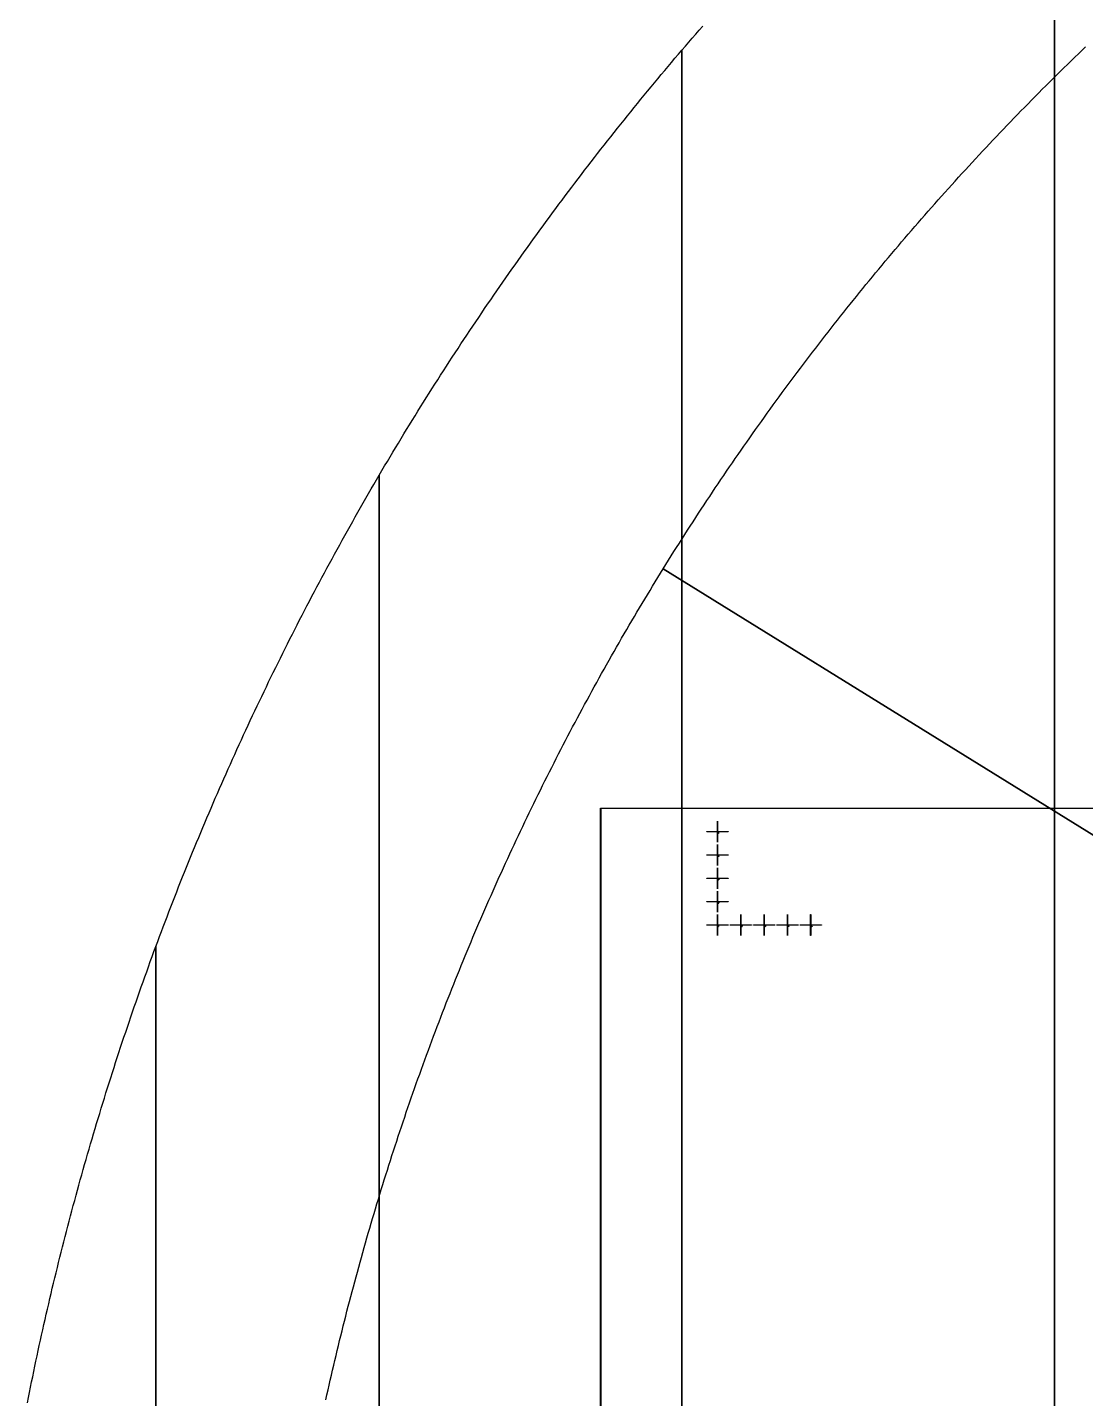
# Model space of a CAD drawing. Extents: x -25400 to 25400, y -24113 to 25400.
# Drawn here: x -24922 to -15848, y 4942 to 16697 of the extents above; entities that cross this region are included whole.
import ezdxf

# ---------------------------------------------------------------- set-up
doc = ezdxf.new("R2010")
doc.units = 0
for name, color, linetype in [('L0D0', 1, 'CONTINUOUS'), ('L1D0', 2, 'CONTINUOUS'), ('L3D0', 3, 'CONTINUOUS')]:
    doc.layers.add(name, color=color, linetype=linetype)

msp = doc.modelspace()

# ---------------------------------------------------------------- linework, layer by layer
at = {"layer": 'L0D0'}
for points in [[(-16115.797, 19632.653), (-16115.797, -19632.653)], [(-16115.797, -19632.653), (-16115.797, 19632.653)], [(-19309.859, -16501.193), (-19309.859, 16501.193), (-19280.137, 16535.91), (-19250.352, 16570.574), (-19220.506, 16605.185), (-19190.597, 16639.742), (-19160.625, 16674.245), (-19130.592, 16708.693)], [(-21905.071, -12857.988), (-21905.071, 12857.988), (-21881.901, 12897.381), (-21858.659, 12936.732), (-21835.346, 12976.042), (-21811.963, 13015.309), (-21788.509, 13054.534), (-21764.985, 13093.718), (-21741.39, 13132.858), (-21717.725, 13171.956), (-21693.989, 13211.012), (-21670.183, 13250.025), (-21646.307, 13288.995), (-21622.361, 13327.922), (-21598.345, 13366.805), (-21574.259, 13405.646), (-21550.104, 13444.443), (-21525.878, 13483.196), (-21501.583, 13521.906), (-21477.218, 13560.572), (-21452.783, 13599.194), (-21428.28, 13637.772), (-21403.706, 13676.306), (-21379.064, 13714.796), (-21354.352, 13753.241), (-21329.571, 13791.642), (-21304.721, 13829.998), (-21279.802, 13868.31), (-21254.815, 13906.576), (-21229.758, 13944.798), (-21204.633, 13982.974), (-21179.439, 14021.105), (-21154.176, 14059.191), (-21128.845, 14097.231), (-21103.445, 14135.225), (-21077.978, 14173.174), (-21052.442, 14211.077), (-21026.838, 14248.933), (-21001.165, 14286.744), (-20975.425, 14324.509), (-20949.617, 14362.227), (-20923.741, 14399.898), (-20897.797, 14437.523), (-20871.786, 14475.101), (-20845.707, 14512.633), (-20819.56, 14550.117), (-20793.347, 14587.554), (-20767.065, 14624.944), (-20740.717, 14662.287), (-20714.302, 14699.582), (-20687.819, 14736.83), (-20661.269, 14774.03), (-20634.653, 14811.182), (-20607.97, 14848.286), (-20581.22, 14885.342), (-20554.403, 14922.35), (-20527.52, 14959.309), (-20500.57, 14996.22), (-20473.554, 15033.083), (-20446.472, 15069.897), (-20419.323, 15106.662), (-20392.109, 15143.378), (-20364.828, 15180.045), (-20337.482, 15216.663), (-20310.069, 15253.232), (-20282.591, 15289.751), (-20255.047, 15326.221), (-20227.438, 15362.641), (-20199.763, 15399.012), (-20172.023, 15435.333), (-20144.217, 15471.603), (-20116.347, 15507.824), (-20088.411, 15543.994), (-20060.41, 15580.114), (-20032.344, 15616.184), (-20004.213, 15652.203), (-19976.018, 15688.171), (-19947.757, 15724.089), (-19919.433, 15759.956), (-19891.043, 15795.771), (-19862.59, 15831.536), (-19834.072, 15867.249), (-19805.49, 15902.911), (-19776.843, 15938.522), (-19748.133, 15974.08), (-19719.359, 16009.587), (-19690.521, 16045.043), (-19661.619, 16080.446), (-19632.653, 16115.797), (-19603.624, 16151.096), (-19574.532, 16186.343), (-19545.376, 16221.538), (-19516.157, 16256.68), (-19486.874, 16291.769), (-19457.529, 16326.805), (-19428.12, 16361.789), (-19398.649, 16396.72), (-19369.115, 16431.597), (-19339.518, 16466.422), (-19309.859, 16501.193), (-19309.859, -16501.193)], [(0, 0), (-19469.972, 12055.297), (-19447.088, 12092.178), (-19424.134, 12129.016), (-19401.11, 12165.81), (-19378.016, 12202.561), (-19354.853, 12239.267), (-19331.62, 12275.93), (-19308.318, 12312.549), (-19284.946, 12349.123), (-19261.505, 12385.653), (-19237.995, 12422.139), (-19214.416, 12458.58), (-19190.768, 12494.976), (-19167.051, 12531.328), (-19143.265, 12567.634), (-19119.41, 12603.895), (-19095.486, 12640.111), (-19071.494, 12676.281), (-19047.434, 12712.406), (-19023.304, 12748.486), (-18999.107, 12784.519), (-18974.841, 12820.507), (-18950.508, 12856.448), (-18926.106, 12892.344), (-18901.636, 12928.192), (-18877.098, 12963.995), (-18852.493, 12999.751), (-18827.819, 13035.46), (-18803.078, 13071.123), (-18778.27, 13106.738), (-18753.394, 13142.307), (-18728.45, 13177.828), (-18703.44, 13213.302), (-18678.362, 13248.728), (-18653.217, 13284.107), (-18628.005, 13319.438), (-18602.726, 13354.721), (-18577.381, 13389.956), (-18551.968, 13425.143), (-18526.489, 13460.282), (-18500.944, 13495.373), (-18475.331, 13530.415), (-18449.653, 13565.408), (-18423.908, 13600.353), (-18398.097, 13635.249), (-18372.22, 13670.096), (-18346.277, 13704.894), (-18320.268, 13739.642), (-18294.194, 13774.341), (-18268.053, 13808.991), (-18241.847, 13843.591), (-18215.576, 13878.141), (-18189.238, 13912.642), (-18162.836, 13947.092), (-18136.368, 13981.493), (-18109.836, 14015.843), (-18083.238, 14050.143), (-18056.575, 14084.392), (-18029.847, 14118.591), (-18003.055, 14152.739), (-17976.198, 14186.836), (-17949.276, 14220.882), (-17922.29, 14254.877), (-17895.239, 14288.821), (-17868.124, 14322.714), (-17840.945, 14356.555), (-17813.702, 14390.345), (-17786.395, 14424.083), (-17759.024, 14457.769), (-17731.589, 14491.403), (-17704.09, 14524.985), (-17676.528, 14558.515), (-17648.903, 14591.992), (-17621.214, 14625.417), (-17593.461, 14658.79), (-17565.646, 14692.11), (-17537.767, 14725.377), (-17509.825, 14758.591), (-17481.821, 14791.753), (-17453.753, 14824.861), (-17425.623, 14857.916), (-17397.431, 14890.917), (-17369.175, 14923.865), (-17340.858, 14956.759), (-17312.478, 14989.6), (-17284.036, 15022.387), (-17255.532, 15055.12), (-17226.966, 15087.798), (-17198.337, 15120.423), (-17169.648, 15152.993), (-17140.896, 15185.509), (-17112.083, 15217.97), (-17083.208, 15250.377), (-17054.273, 15282.728), (-17025.275, 15315.025), (-16996.217, 15347.267), (-16967.098, 15379.454), (-16937.917, 15411.585), (-16908.676, 15443.661), (-16879.374, 15475.682), (-16850.011, 15507.647), (-16820.588, 15539.556), (-16791.105, 15571.41), (-16761.561, 15603.207), (-16731.957, 15634.949), (-16702.293, 15666.634), (-16672.568, 15698.263), (-16642.784, 15729.836), (-16612.94, 15761.352), (-16583.037, 15792.811), (-16553.074, 15824.214), (-16523.051, 15855.56), (-16492.969, 15886.849), (-16462.828, 15918.081), (-16432.627, 15949.256), (-16402.368, 15980.373), (-16372.05, 16011.433), (-16341.673, 16042.436), (-16311.237, 16073.38), (-16280.742, 16104.268), (-16250.189, 16135.097), (-16219.578, 16165.868), (-16188.908, 16196.581), (-16158.181, 16227.236), (-16127.395, 16257.833), (-16096.551, 16288.371), (-16065.65, 16318.851), (-16034.69, 16349.272), (-16003.673, 16379.635), (-15972.599, 16409.938), (-15941.467, 16440.183), (-15910.278, 16470.369), (-15879.032, 16500.495), (-15847.729, 16530.562)], [(-23820.952, -8816.023), (-23820.952, 8816.023), (-23805.05, 8858.87), (-23789.072, 8901.688), (-23773.017, 8944.478), (-23756.884, 8987.238), (-23740.675, 9029.97), (-23724.389, 9072.672), (-23708.026, 9115.345), (-23691.586, 9157.988), (-23675.07, 9200.602), (-23658.477, 9243.185), (-23641.807, 9285.739), (-23625.061, 9328.263), (-23608.238, 9370.757), (-23591.339, 9413.22), (-23574.364, 9455.653), (-23557.312, 9498.055), (-23540.184, 9540.427), (-23522.98, 9582.767), (-23505.699, 9625.077), (-23488.343, 9667.355), (-23470.91, 9709.602), (-23453.402, 9751.818), (-23435.817, 9794.002), (-23418.157, 9836.154), (-23400.421, 9878.275), (-23382.609, 9920.364), (-23364.721, 9962.42), (-23346.758, 10004.444), (-23328.719, 10046.436), (-23310.604, 10088.395), (-23292.415, 10130.322), (-23274.149, 10172.216), (-23255.809, 10214.077), (-23237.393, 10255.904), (-23218.902, 10297.699), (-23200.335, 10339.46), (-23181.694, 10381.188), (-23162.977, 10422.882), (-23144.186, 10464.543), (-23125.32, 10506.169), (-23106.378, 10547.762), (-23087.362, 10589.32), (-23068.271, 10630.844), (-23049.106, 10672.334), (-23029.866, 10713.789), (-23010.551, 10755.21), (-22991.162, 10796.595), (-22971.698, 10837.946), (-22952.16, 10879.262), (-22932.548, 10920.542), (-22912.862, 10961.787), (-22893.101, 11002.997), (-22873.266, 11044.171), (-22853.357, 11085.309), (-22833.374, 11126.411), (-22813.317, 11167.477), (-22793.187, 11208.507), (-22772.982, 11249.501), (-22752.704, 11290.459), (-22732.352, 11331.379), (-22711.927, 11372.264), (-22691.428, 11413.111), (-22670.855, 11453.921), (-22650.21, 11494.695), (-22629.491, 11535.431), (-22608.698, 11576.129), (-22587.832, 11616.791), (-22566.894, 11657.414), (-22545.882, 11698), (-22524.797, 11738.548), (-22503.639, 11779.058), (-22482.409, 11819.53), (-22461.105, 11859.964), (-22439.729, 11900.359), (-22418.281, 11940.716), (-22396.759, 11981.034), (-22375.166, 12021.313), (-22353.499, 12061.553), (-22331.761, 12101.755), (-22309.95, 12141.917), (-22288.067, 12182.04), (-22266.111, 12222.123), (-22244.084, 12262.167), (-22221.984, 12302.171), (-22199.813, 12342.135), (-22177.57, 12382.059), (-22155.255, 12421.944), (-22132.868, 12461.788), (-22110.41, 12501.591), (-22087.88, 12541.355), (-22065.278, 12581.077), (-22042.605, 12620.759), (-22019.861, 12660.4), (-21997.045, 12700), (-21974.158, 12739.559), (-21951.2, 12779.077), (-21928.171, 12818.553), (-21905.071, 12857.988), (-21905.071, -12857.988)], [(-22362.84, 4930.862), (-22353.454, 4973.239), (-22343.987, 5015.599), (-22334.441, 5057.94), (-22324.814, 5100.263), (-22315.107, 5142.568), (-22305.32, 5184.854), (-22295.452, 5227.122), (-22285.505, 5269.371), (-22275.477, 5311.601), (-22265.37, 5353.812), (-22255.182, 5396.004), (-22244.915, 5438.176), (-22234.568, 5480.329), (-22224.14, 5522.462), (-22213.633, 5564.575), (-22203.046, 5606.668), (-22192.38, 5648.741), (-22181.633, 5690.794), (-22170.807, 5732.827), (-22159.902, 5774.838), (-22148.916, 5816.829), (-22137.851, 5858.8), (-22126.707, 5900.749), (-22115.483, 5942.677), (-22104.18, 5984.583), (-22092.797, 6026.468), (-22081.335, 6068.332), (-22069.793, 6110.173), (-22058.173, 6151.993), (-22046.473, 6193.79), (-22034.694, 6235.566), (-22022.835, 6277.319), (-22010.898, 6319.049), (-21998.881, 6360.757), (-21986.786, 6402.441), (-21974.611, 6444.103), (-21962.358, 6485.742), (-21950.025, 6527.357), (-21937.614, 6568.949), (-21925.124, 6610.517), (-21912.555, 6652.062), (-21899.908, 6693.583), (-21887.181, 6735.079), (-21874.377, 6776.552), (-21861.493, 6818), (-21848.531, 6859.423), (-21835.491, 6900.822), (-21822.372, 6942.196), (-21809.175, 6983.545), (-21795.899, 7024.87), (-21782.545, 7066.168), (-21769.113, 7107.442), (-21755.602, 7148.69), (-21742.014, 7189.912), (-21728.347, 7231.109), (-21714.602, 7272.279), (-21700.78, 7313.423), (-21686.879, 7354.541), (-21672.9, 7395.633), (-21658.844, 7436.698), (-21644.71, 7477.737), (-21630.498, 7518.748), (-21616.208, 7559.733), (-21601.841, 7600.69), (-21587.396, 7641.62), (-21572.873, 7682.522), (-21558.273, 7723.397), (-21543.595, 7764.245), (-21528.841, 7805.064), (-21514.008, 7845.855), (-21499.099, 7886.618), (-21484.112, 7927.353), (-21469.048, 7968.059), (-21453.907, 8008.737), (-21438.689, 8049.386), (-21423.394, 8090.006), (-21408.022, 8130.597), (-21392.573, 8171.159), (-21377.047, 8211.691), (-21361.444, 8252.194), (-21345.765, 8292.667), (-21330.009, 8333.11), (-21314.176, 8373.524), (-21298.267, 8413.907), (-21282.281, 8454.261), (-21266.219, 8494.583), (-21250.08, 8534.876), (-21233.865, 8575.137), (-21217.574, 8615.368), (-21201.206, 8655.568), (-21184.763, 8695.737), (-21168.243, 8735.874), (-21151.647, 8775.98), (-21134.975, 8816.055), (-21118.227, 8856.098), (-21101.404, 8896.109), (-21084.504, 8936.088), (-21067.529, 8976.035), (-21050.478, 9015.95), (-21033.352, 9055.833), (-21016.15, 9095.683), (-20998.872, 9135.5), (-20981.519, 9175.284), (-20964.091, 9215.036), (-20946.588, 9254.754), (-20929.009, 9294.439), (-20911.355, 9334.091), (-20893.625, 9373.709), (-20875.821, 9413.293), (-20857.942, 9452.844), (-20839.988, 9492.361), (-20821.959, 9531.844), (-20803.855, 9571.292), (-20785.676, 9610.706), (-20767.423, 9650.085), (-20749.095, 9689.43), (-20730.693, 9728.74), (-20712.216, 9768.015), (-20693.664, 9807.255), (-20675.039, 9846.46), (-20656.339, 9885.629), (-20637.565, 9924.763), (-20618.716, 9963.861), (-20599.794, 10002.924), (-20580.798, 10041.95), (-20561.728, 10080.94), (-20542.583, 10119.895), (-20523.365, 10158.812), (-20504.074, 10197.694), (-20484.708, 10236.538), (-20465.27, 10275.346), (-20445.757, 10314.117), (-20426.171, 10352.851), (-20406.512, 10391.548), (-20386.779, 10430.207), (-20366.974, 10468.829), (-20347.095, 10507.414), (-20327.143, 10545.96), (-20307.117, 10584.469), (-20287.019, 10622.94), (-20266.848, 10661.372), (-20246.605, 10699.766), (-20226.288, 10738.122), (-20205.899, 10776.439), (-20185.437, 10814.718), (-20164.903, 10852.957), (-20144.296, 10891.158), (-20123.617, 10929.32), (-20102.866, 10967.442), (-20082.042, 11005.525), (-20061.147, 11043.568), (-20040.179, 11081.572), (-20019.139, 11119.535), (-19998.027, 11157.459), (-19976.844, 11195.343), (-19955.589, 11233.187), (-19934.262, 11270.99), (-19912.863, 11308.753), (-19891.393, 11346.475), (-19869.851, 11384.156), (-19848.238, 11421.797), (-19826.554, 11459.396), (-19804.798, 11496.954), (-19782.972, 11534.471), (-19761.074, 11571.947), (-19739.105, 11609.381), (-19717.066, 11646.773), (-19694.955, 11684.123), (-19672.774, 11721.432), (-19650.522, 11758.698), (-19628.2, 11795.922), (-19605.807, 11833.104), (-19583.343, 11870.243), (-19560.809, 11907.339), (-19538.205, 11944.393), (-19515.531, 11981.404), (-19492.787, 12018.372), (-19469.972, 12055.297), (0, 0)], [(-24921.926, 4904.857), (-24913.06, 4949.691), (-24904.114, 4994.509), (-24895.087, 5039.311), (-24885.979, 5084.097), (-24876.791, 5128.866), (-24867.522, 5173.619), (-24858.173, 5218.355), (-24848.743, 5263.074), (-24839.233, 5307.776), (-24829.643, 5352.461), (-24819.972, 5397.128), (-24810.221, 5441.778), (-24800.389, 5486.411), (-24790.477, 5531.026), (-24780.485, 5575.622), (-24770.413, 5620.201), (-24760.26, 5664.761), (-24750.027, 5709.304), (-24739.714, 5753.827), (-24729.322, 5798.332), (-24718.849, 5842.819), (-24708.295, 5887.286), (-24697.662, 5931.734), (-24686.949, 5976.163), (-24676.157, 6020.573), (-24665.284, 6064.963), (-24654.331, 6109.334), (-24643.299, 6153.685), (-24632.186, 6198.016), (-24620.994, 6242.326), (-24609.723, 6286.617), (-24598.371, 6330.887), (-24586.94, 6375.137), (-24575.43, 6419.366), (-24563.839, 6463.575), (-24552.17, 6507.762), (-24540.42, 6551.929), (-24528.592, 6596.074), (-24516.684, 6640.197), (-24504.696, 6684.3), (-24492.629, 6728.38), (-24480.483, 6772.439), (-24468.258, 6816.476), (-24455.953, 6860.491), (-24443.57, 6904.484), (-24431.107, 6948.454), (-24418.565, 6992.402), (-24405.944, 7036.327), (-24393.244, 7080.23), (-24380.465, 7124.109), (-24367.607, 7167.965), (-24354.67, 7211.799), (-24341.655, 7255.609), (-24328.56, 7299.395), (-24315.387, 7343.158), (-24302.135, 7386.897), (-24288.804, 7430.612), (-24275.395, 7474.303), (-24261.907, 7517.97), (-24248.341, 7561.612), (-24234.696, 7605.23), (-24220.972, 7648.823), (-24207.171, 7692.392), (-24193.29, 7735.936), (-24179.332, 7779.454), (-24165.295, 7822.948), (-24151.18, 7866.416), (-24136.987, 7909.859), (-24122.716, 7953.276), (-24108.366, 7996.667), (-24093.939, 8040.032), (-24079.433, 8083.372), (-24064.85, 8126.685), (-24050.188, 8169.972), (-24035.449, 8213.232), (-24020.632, 8256.466), (-24005.737, 8299.673), (-23990.765, 8342.854), (-23975.715, 8386.007), (-23960.587, 8429.133), (-23945.381, 8472.232), (-23930.098, 8515.303), (-23914.738, 8558.347), (-23899.3, 8601.363), (-23883.785, 8644.351), (-23868.193, 8687.312), (-23852.523, 8730.244), (-23836.776, 8773.148), (-23820.952, 8816.023), (-23820.952, 4455.665)]]:
    msp.add_lwpolyline(points, dxfattribs=at)
at = {"layer": 'L1D0'}
for points in [[(-19005.75, 9809.5), (-19005.75, 9892.5), (-19003.25, 9892.5), (-19003.25, 9809.5)], [(-19095.5, 9800.25), (-19095.5, 9802.75), (-19012.5, 9802.75), (-19012.5, 9800.25)], [(-19004.7, 9796.5), (-19004.7, 9801.3), (-19009.5, 9801.3), (-19009.5, 9801.7), (-19004.7, 9801.7), (-19004.7, 9806.5), (-19004.3, 9806.5), (-19004.3, 9801.7), (-18999.5, 9801.7), (-18999.5, 9801.3), (-19004.3, 9801.3), (-19004.3, 9796.5)], [(-19005.75, 9710.5), (-19005.75, 9793.5), (-19003.25, 9793.5), (-19003.25, 9710.5)], [(-18998.5, 9790.944), (-18998.5, 9794.5), (-18994.056, 9794.5), (-18994.056, 9793.611), (-18997.611, 9793.611), (-18997.611, 9791.833), (-18994.944, 9791.833), (-18994.944, 9790.944)], [(-18998.5, 9788.278), (-18998.5, 9789.167), (-18994.944, 9789.167), (-18994.944, 9788.278)], [(-18996.5, 9800.25), (-18996.5, 9802.75), (-18913.5, 9802.75), (-18913.5, 9800.25)], [(-18994.944, 9789.167), (-18994.944, 9790.944), (-18994.056, 9790.944), (-18994.056, 9789.167)], [(-19005.75, 9609.5), (-19005.75, 9692.5), (-19003.25, 9692.5), (-19003.25, 9609.5)], [(-19095.5, 9600.25), (-19095.5, 9602.75), (-19012.5, 9602.75), (-19012.5, 9600.25)], [(-19004.7, 9596.5), (-19004.7, 9601.3), (-19009.5, 9601.3), (-19009.5, 9601.7), (-19004.7, 9601.7), (-19004.7, 9606.5), (-19004.3, 9606.5), (-19004.3, 9601.7), (-18999.5, 9601.7), (-18999.5, 9601.3), (-19004.3, 9601.3), (-19004.3, 9596.5)], [(-19005.75, 9510.5), (-19005.75, 9593.5), (-19003.25, 9593.5), (-19003.25, 9510.5)], [(-18995.833, 9588.278), (-18995.833, 9590.056), (-18998.5, 9590.056), (-18998.5, 9591.833), (-18997.611, 9591.833), (-18997.611, 9590.944), (-18995.833, 9590.944), (-18995.833, 9593.611), (-18996.722, 9593.611), (-18996.722, 9594.5), (-18994.944, 9594.5), (-18994.944, 9590.944), (-18994.056, 9590.944), (-18994.056, 9590.056), (-18994.944, 9590.056), (-18994.944, 9588.278)], [(-18997.611, 9591.833), (-18997.611, 9593.611), (-18996.722, 9593.611), (-18996.722, 9591.833)], [(-18996.5, 9600.25), (-18996.5, 9602.75), (-18913.5, 9602.75), (-18913.5, 9600.25)], [(-19004.7, 9396.5), (-19004.7, 9401.3), (-19009.5, 9401.3), (-19009.5, 9401.7), (-19004.7, 9401.7), (-19004.7, 9406.5), (-19004.3, 9406.5), (-19004.3, 9401.7), (-18999.5, 9401.7), (-18999.5, 9401.3), (-19004.3, 9401.3), (-19004.3, 9396.5)], [(-19005.75, 9409.5), (-19005.75, 9492.5), (-19003.25, 9492.5), (-19003.25, 9409.5)], [(-19095.5, 9400.25), (-19095.5, 9402.75), (-19012.5, 9402.75), (-19012.5, 9400.25)], [(-19005.75, 9310.5), (-19005.75, 9393.5), (-19003.25, 9393.5), (-19003.25, 9310.5)], [(-19005.75, 9209.5), (-19005.75, 9292.5), (-19003.25, 9292.5), (-19003.25, 9209.5)], [(-18998.5, 9393.611), (-18998.5, 9394.5), (-18994.944, 9394.5), (-18994.944, 9393.611)], [(-18998.5, 9388.278), (-18998.5, 9389.167), (-18994.944, 9389.167), (-18994.944, 9388.278)], [(-18997.611, 9390.944), (-18997.611, 9391.833), (-18994.944, 9391.833), (-18994.944, 9390.944)], [(-18996.5, 9400.25), (-18996.5, 9402.75), (-18913.5, 9402.75), (-18913.5, 9400.25)], [(-18994.944, 9391.833), (-18994.944, 9393.611), (-18994.056, 9393.611), (-18994.056, 9391.833)], [(-18994.944, 9389.167), (-18994.944, 9390.944), (-18994.056, 9390.944), (-18994.056, 9389.167)], [(-19095.5, 9200.25), (-19095.5, 9202.75), (-19012.5, 9202.75), (-19012.5, 9200.25)], [(-19004.7, 9196.5), (-19004.7, 9201.3), (-19009.5, 9201.3), (-19009.5, 9201.7), (-19004.7, 9201.7), (-19004.7, 9206.5), (-19004.3, 9206.5), (-19004.3, 9201.7), (-18999.5, 9201.7), (-18999.5, 9201.3), (-19004.3, 9201.3), (-19004.3, 9196.5)], [(-19005.75, 9110.5), (-19005.75, 9193.5), (-19003.25, 9193.5), (-19003.25, 9110.5)], [(-18998.5, 9192.722), (-18998.5, 9193.611), (-18997.611, 9193.611), (-18997.611, 9192.722)], [(-18998.5, 9188.278), (-18998.5, 9190.056), (-18997.611, 9190.056), (-18997.611, 9189.167), (-18994.056, 9189.167), (-18994.056, 9188.278)], [(-18997.611, 9193.611), (-18997.611, 9194.5), (-18994.944, 9194.5), (-18994.944, 9193.611)], [(-18997.611, 9190.056), (-18997.611, 9190.944), (-18995.833, 9190.944), (-18995.833, 9190.056)], [(-18996.5, 9200.25), (-18996.5, 9202.75), (-18913.5, 9202.75), (-18913.5, 9200.25)], [(-18995.833, 9190.944), (-18995.833, 9191.833), (-18994.944, 9191.833), (-18994.944, 9190.944)], [(-18994.944, 9191.833), (-18994.944, 9193.611), (-18994.056, 9193.611), (-18994.056, 9191.833)], [(-19005.75, 9009.5), (-19005.75, 9092.5), (-19003.25, 9092.5), (-19003.25, 9009.5)], [(-18805.75, 9009.5), (-18805.75, 9092.5), (-18803.25, 9092.5), (-18803.25, 9009.5)], [(-18605.75, 9009.5), (-18605.75, 9092.5), (-18603.25, 9092.5), (-18603.25, 9009.5)], [(-18405.75, 9009.5), (-18405.75, 9092.5), (-18403.25, 9092.5), (-18403.25, 9009.5)], [(-18205.75, 9009.5), (-18205.75, 9092.5), (-18203.25, 9092.5), (-18203.25, 9009.5)], [(-19095.5, 9000.25), (-19095.5, 9002.75), (-19012.5, 9002.75), (-19012.5, 9000.25)], [(-19004.7, 8996.5), (-19004.7, 9001.3), (-19009.5, 9001.3), (-19009.5, 9001.7), (-19004.7, 9001.7), (-19004.7, 9006.5), (-19004.3, 9006.5), (-19004.3, 9001.7), (-18999.5, 9001.7), (-18999.5, 9001.3), (-19004.3, 9001.3), (-19004.3, 8996.5)], [(-19005.75, 8910.5), (-19005.75, 8993.5), (-19003.25, 8993.5), (-19003.25, 8910.5)], [(-18997.611, 8988.278), (-18997.611, 8989.167), (-18996.722, 8989.167), (-18996.722, 8992.722), (-18997.611, 8992.722), (-18997.611, 8993.611), (-18996.722, 8993.611), (-18996.722, 8994.5), (-18995.833, 8994.5), (-18995.833, 8989.167), (-18994.944, 8989.167), (-18994.944, 8988.278)], [(-18996.5, 9000.25), (-18996.5, 9002.75), (-18913.5, 9002.75), (-18913.5, 9000.25)], [(-18895.5, 9000.25), (-18895.5, 9002.75), (-18812.5, 9002.75), (-18812.5, 9000.25)], [(-18804.7, 8996.5), (-18804.7, 9001.3), (-18809.5, 9001.3), (-18809.5, 9001.7), (-18804.7, 9001.7), (-18804.7, 9006.5), (-18804.3, 9006.5), (-18804.3, 9001.7), (-18799.5, 9001.7), (-18799.5, 9001.3), (-18804.3, 9001.3), (-18804.3, 8996.5)], [(-18805.75, 8910.5), (-18805.75, 8993.5), (-18803.25, 8993.5), (-18803.25, 8910.5)], [(-18798.5, 8992.722), (-18798.5, 8993.611), (-18797.611, 8993.611), (-18797.611, 8992.722)], [(-18798.5, 8988.278), (-18798.5, 8990.056), (-18797.611, 8990.056), (-18797.611, 8989.167), (-18794.056, 8989.167), (-18794.056, 8988.278)], [(-18797.611, 8993.611), (-18797.611, 8994.5), (-18794.944, 8994.5), (-18794.944, 8993.611)], [(-18797.611, 8990.056), (-18797.611, 8990.944), (-18795.833, 8990.944), (-18795.833, 8990.056)], [(-18796.5, 9000.25), (-18796.5, 9002.75), (-18713.5, 9002.75), (-18713.5, 9000.25)], [(-18795.833, 8990.944), (-18795.833, 8991.833), (-18794.944, 8991.833), (-18794.944, 8990.944)], [(-18794.944, 8991.833), (-18794.944, 8993.611), (-18794.056, 8993.611), (-18794.056, 8991.833)], [(-18695.5, 9000.25), (-18695.5, 9002.75), (-18612.5, 9002.75), (-18612.5, 9000.25)], [(-18604.7, 8996.5), (-18604.7, 9001.3), (-18609.5, 9001.3), (-18609.5, 9001.7), (-18604.7, 9001.7), (-18604.7, 9006.5), (-18604.3, 9006.5), (-18604.3, 9001.7), (-18599.5, 9001.7), (-18599.5, 9001.3), (-18604.3, 9001.3), (-18604.3, 8996.5)], [(-18605.75, 8910.5), (-18605.75, 8993.5), (-18603.25, 8993.5), (-18603.25, 8910.5)], [(-18598.5, 8993.611), (-18598.5, 8994.5), (-18594.944, 8994.5), (-18594.944, 8993.611)], [(-18598.5, 8988.278), (-18598.5, 8989.167), (-18594.944, 8989.167), (-18594.944, 8988.278)], [(-18597.611, 8990.944), (-18597.611, 8991.833), (-18594.944, 8991.833), (-18594.944, 8990.944)], [(-18596.5, 9000.25), (-18596.5, 9002.75), (-18513.5, 9002.75), (-18513.5, 9000.25)], [(-18594.944, 8991.833), (-18594.944, 8993.611), (-18594.056, 8993.611), (-18594.056, 8991.833)], [(-18594.944, 8989.167), (-18594.944, 8990.944), (-18594.056, 8990.944), (-18594.056, 8989.167)], [(-18495.5, 9000.25), (-18495.5, 9002.75), (-18412.5, 9002.75), (-18412.5, 9000.25)], [(-18404.7, 8996.5), (-18404.7, 9001.3), (-18409.5, 9001.3), (-18409.5, 9001.7), (-18404.7, 9001.7), (-18404.7, 9006.5), (-18404.3, 9006.5), (-18404.3, 9001.7), (-18399.5, 9001.7), (-18399.5, 9001.3), (-18404.3, 9001.3), (-18404.3, 8996.5)], [(-18405.75, 8910.5), (-18405.75, 8993.5), (-18403.25, 8993.5), (-18403.25, 8910.5)], [(-18395.833, 8988.278), (-18395.833, 8990.056), (-18398.5, 8990.056), (-18398.5, 8991.833), (-18397.611, 8991.833), (-18397.611, 8990.944), (-18395.833, 8990.944), (-18395.833, 8993.611), (-18396.722, 8993.611), (-18396.722, 8994.5), (-18394.944, 8994.5), (-18394.944, 8990.944), (-18394.056, 8990.944), (-18394.056, 8990.056), (-18394.944, 8990.056), (-18394.944, 8988.278)], [(-18397.611, 8991.833), (-18397.611, 8993.611), (-18396.722, 8993.611), (-18396.722, 8991.833)], [(-18396.5, 9000.25), (-18396.5, 9002.75), (-18313.5, 9002.75), (-18313.5, 9000.25)], [(-18295.5, 9000.25), (-18295.5, 9002.75), (-18212.5, 9002.75), (-18212.5, 9000.25)], [(-18204.7, 8996.5), (-18204.7, 9001.3), (-18209.5, 9001.3), (-18209.5, 9001.7), (-18204.7, 9001.7), (-18204.7, 9006.5), (-18204.3, 9006.5), (-18204.3, 9001.7), (-18199.5, 9001.7), (-18199.5, 9001.3), (-18204.3, 9001.3), (-18204.3, 8996.5)], [(-18205.75, 8910.5), (-18205.75, 8993.5), (-18203.25, 8993.5), (-18203.25, 8910.5)], [(-18198.5, 8990.944), (-18198.5, 8994.5), (-18194.056, 8994.5), (-18194.056, 8993.611), (-18197.611, 8993.611), (-18197.611, 8991.833), (-18194.944, 8991.833), (-18194.944, 8990.944)], [(-18198.5, 8988.278), (-18198.5, 8989.167), (-18194.944, 8989.167), (-18194.944, 8988.278)], [(-18196.5, 9000.25), (-18196.5, 9002.75), (-18113.5, 9002.75), (-18113.5, 9000.25)], [(-18194.944, 8989.167), (-18194.944, 8990.944), (-18194.056, 8990.944), (-18194.056, 8989.167)]]:
    msp.add_lwpolyline(points, close=True, dxfattribs=at)
at = {"layer": 'L3D0'}
msp.add_lwpolyline([(-1.5, 10001.5), (-10001.5, 10001.5), (-10001.5, 1.5), (-10004.5, 1.5), (-10004.5, 10001.5), (-20004.5, 10001.5), (-20004.5, 1.5), (-20007.5, 1.5), (-20007.5, 10004.5), (-10004.5, 10004.5), (-10001.5, 10004.5), (-1.5, 10004.5)], dxfattribs=at)

doc.saveas('drawing.dxf')
